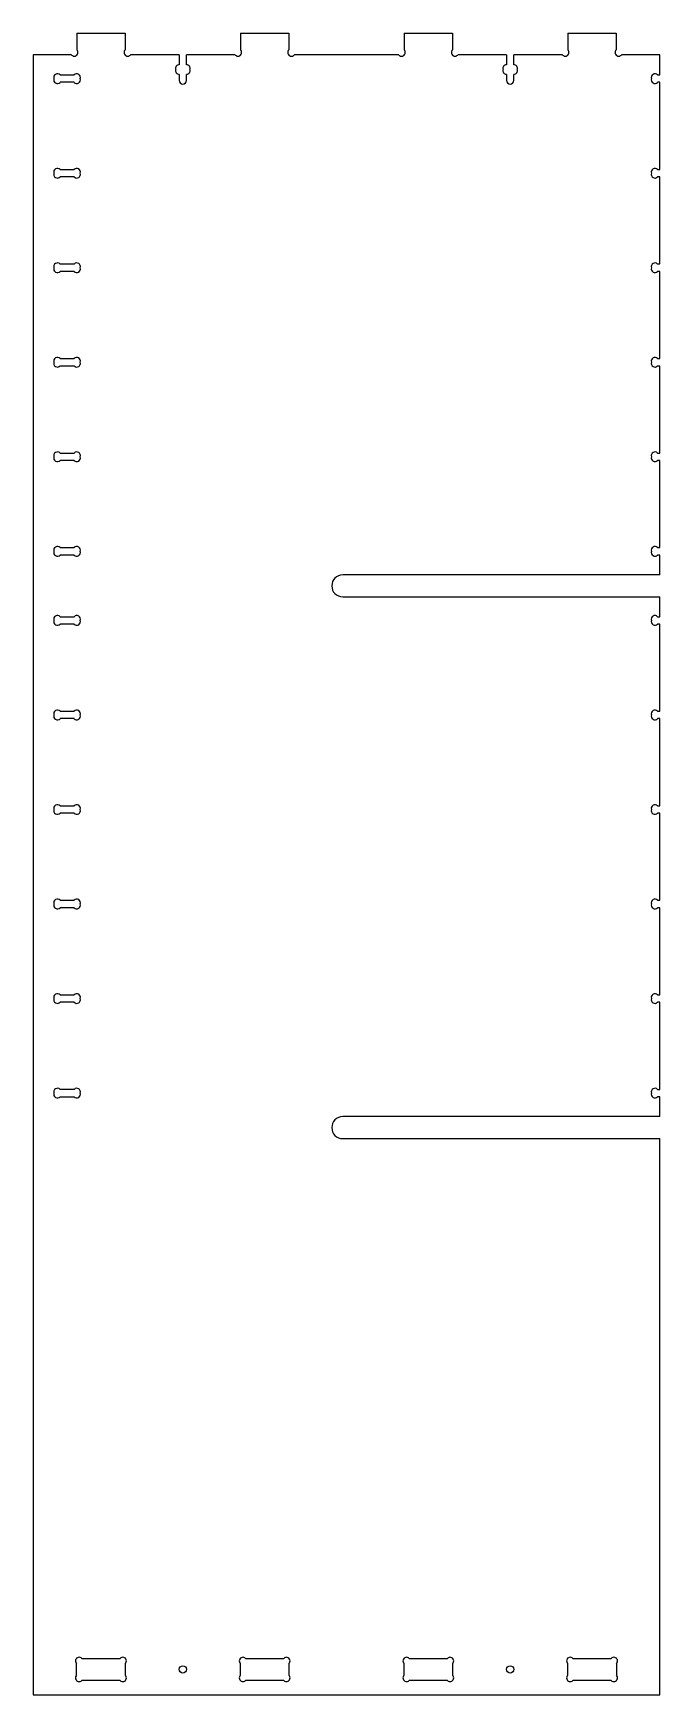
# Model space of a CAD drawing. Header units: millimetres. Extents: x 0 to 518, y 0 to 1374.
import ezdxf

# ---------------------------------------------------------------- set-up
doc = ezdxf.new("R2010")
doc.units = ezdxf.units.MM
doc.layers.get('0').update_dxf_attribs({"linetype": 'CONTINUOUS'})

msp = doc.modelspace()

# ---------------------------------------------------------------- linework, layer by layer
for p, q in [((36, 1374), (76, 1374)), ((36, 1374), (36, 1360.3)), ((76, 1374), (76, 1360.3)), ((171.3, 1374), (211.3, 1374)), ((171.3, 1374), (171.3, 1360.3)), ((211.3, 1374), (211.3, 1360.3)), ((306.7, 1374), (346.7, 1374)), ((306.7, 1374), (306.7, 1360.3)), ((346.7, 1374), (346.7, 1360.3)), ((442, 1374), (482, 1374)), ((442, 1374), (442, 1360.3)), ((482, 1374), (482, 1360.3)), ((31.7, 1356), (0, 1356)), ((0, 1356), (0, 0)), ((120.7, 1356), (80.3, 1356)), ((120.7, 1356), (120.7, 1348)), ((167, 1356), (126.7, 1356)), ((126.7, 1348), (126.7, 1356)), ((302.4, 1356), (215.6, 1356)), ((391.3, 1356), (351, 1356)), ((391.3, 1356), (391.3, 1348)), ((437.7, 1356), (397.3, 1356)), ((397.3, 1348), (397.3, 1356)), ((518, 1356), (486.3, 1356)), ((518, 1339.5), (518, 1356)), ((22.2, 1339.5), (33.8, 1339.5)), ((33.8, 1333.4), (22.2, 1333.4)), ((120.7, 1340), (120.7, 1335)), ((126.7, 1335), (126.7, 1340)), ((391.3, 1340), (391.3, 1335)), ((397.3, 1335), (397.3, 1340)), ((516.2, 1339.5), (518, 1339.5)), ((518, 1333.4), (516.2, 1333.4)), ((518, 1261.3), (518, 1333.4)), ((22.2, 1261.3), (33.8, 1261.3)), ((33.8, 1255.2), (22.2, 1255.2)), ((516.2, 1261.3), (518, 1261.3)), ((518, 1255.2), (516.2, 1255.2)), ((518, 1183.2), (518, 1255.2)), ((22.2, 1183.2), (33.8, 1183.2)), ((516.2, 1183.2), (518, 1183.2)), ((33.8, 1177), (22.2, 1177)), ((518, 1177), (516.2, 1177)), ((518, 1105), (518, 1177)), ((22.2, 1105), (33.8, 1105)), ((516.2, 1105), (518, 1105)), ((33.8, 1098.8), (22.2, 1098.8)), ((518, 1098.8), (516.2, 1098.8)), ((518, 1026.8), (518, 1098.8)), ((22.2, 1026.8), (33.8, 1026.8)), ((33.8, 1020.7), (22.2, 1020.7)), ((516.2, 1026.8), (518, 1026.8)), ((518, 1020.7), (516.2, 1020.7)), ((518, 948.6), (518, 1020.7)), ((22.2, 948.6), (33.8, 948.6)), ((516.2, 948.6), (518, 948.6)), ((33.8, 942.5), (22.2, 942.5)), ((518, 942.5), (516.2, 942.5)), ((518, 926.1), (518, 942.5)), ((518, 926.1), (255.9, 926.1)), ((255.9, 907.9), (518, 907.9)), ((518, 891.5), (518, 907.9)), ((22.2, 891.5), (33.8, 891.5)), ((33.8, 885.4), (22.2, 885.4)), ((516.2, 891.5), (518, 891.5)), ((518, 885.4), (516.2, 885.4)), ((518, 813.3), (518, 885.4)), ((22.2, 813.3), (33.8, 813.3)), ((516.2, 813.3), (518, 813.3)), ((33.8, 807.2), (22.2, 807.2)), ((518, 807.2), (516.2, 807.2)), ((518, 735.2), (518, 807.2)), ((22.2, 735.2), (33.8, 735.2)), ((33.8, 729), (22.2, 729)), ((516.2, 735.2), (518, 735.2)), ((518, 729), (516.2, 729)), ((518, 657), (518, 729)), ((22.2, 657), (33.8, 657)), ((33.8, 650.8), (22.2, 650.8)), ((516.2, 657), (518, 657)), ((518, 650.8), (516.2, 650.8)), ((518, 578.8), (518, 650.8)), ((22.2, 578.8), (33.8, 578.8)), ((516.2, 578.8), (518, 578.8)), ((33.8, 572.7), (22.2, 572.7)), ((518, 572.7), (516.2, 572.7)), ((518, 500.6), (518, 572.7)), ((33.8, 500.6), (22.2, 500.6)), ((516.2, 500.6), (518, 500.6)), ((22.2, 494.5), (33.8, 494.5)), ((518, 494.5), (516.2, 494.5)), ((518, 478.1), (518, 494.5)), ((518, 478.1), (255.9, 478.1)), ((255.9, 459.9), (518, 459.9)), ((518, 0), (518, 459.9)), ((40.2, 30.1), (71.8, 30.1)), ((175.6, 30.1), (207.1, 30.1)), ((310.9, 30.1), (342.4, 30.1)), ((446.2, 30.1), (477.8, 30.1)), ((35.9, 16.2), (35.9, 25.8)), ((76.1, 25.8), (76.1, 16.2)), ((171.3, 16.2), (171.3, 25.8)), ((211.4, 25.8), (211.4, 16.2)), ((306.6, 16.2), (306.6, 25.8)), ((346.7, 25.8), (346.7, 16.2)), ((441.9, 16.2), (441.9, 25.8)), ((482.1, 25.8), (482.1, 16.2)), ((0, 0), (518, 0)), ((71.8, 11.9), (40.2, 11.9)), ((207.1, 11.9), (175.6, 11.9)), ((342.4, 11.9), (310.9, 11.9)), ((477.8, 11.9), (446.2, 11.9))]:
    msp.add_line(p, q)
for centre in [(123.7, 21), (394.3, 21)]:
    msp.add_circle(centre, 3)
for centre, radius, start, end in [((33.9, 1358.1), 3.05, 224.0683, 45.9317), ((78.1, 1358.1), 3.05, 134.0683, 315.9317), ((169.2, 1358.1), 3.05, 224.0683, 45.9317), ((213.5, 1358.1), 3.05, 134.0683, 315.9317), ((304.5, 1358.1), 3.05, 224.0683, 45.9317), ((348.8, 1358.1), 3.05, 134.0683, 315.9317), ((439.9, 1358.1), 3.05, 224.0683, 45.9317), ((484.1, 1358.1), 3.05, 134.0683, 315.9317), ((120.7, 1344.9), 3.05, 90.1254, 198.0162), ((126.7, 1344.9), 3.05, 341.9838, 89.8746), ((391.3, 1344.9), 3.05, 90.1254, 198.0162), ((397.3, 1344.9), 3.05, 341.9838, 89.8746), ((20, 1337.4), 3.05, 44.0683, 198.2209), ((20, 1335.5), 3.05, 161.7791, 315.9317), ((36, 1337.4), 3.05, 341.7791, 135.9317), ((36, 1335.5), 3.05, 224.0683, 18.2209), ((120.7, 1343.1), 3.05, 161.9838, 269.8746), ((123.7, 1335), 3, 180, 0), ((126.7, 1343.1), 3.05, 270.1254, 18.0162), ((391.3, 1343.1), 3.05, 161.9838, 269.8746), ((394.3, 1335), 3, 180, 0), ((397.3, 1343.1), 3.05, 270.1254, 18.0162), ((514, 1337.4), 3.05, 44.0683, 198.2209), ((514, 1335.5), 3.05, 161.7791, 315.9317), ((20, 1259.2), 3.05, 44.0683, 198.2209), ((20, 1257.3), 3.05, 161.7791, 315.9317), ((36, 1259.2), 3.05, 341.7791, 135.9317), ((36, 1257.3), 3.05, 224.0683, 18.2209), ((514, 1259.2), 3.05, 44.0683, 198.2209), ((514, 1257.3), 3.05, 161.7791, 315.9317), ((20, 1181), 3.05, 44.0683, 198.2209), ((36, 1181), 3.05, 341.7791, 135.9317), ((514, 1181), 3.05, 44.0683, 198.2209), ((20, 1179.1), 3.05, 161.7791, 315.9317), ((36, 1179.1), 3.05, 224.0683, 18.2209), ((514, 1179.1), 3.05, 161.7791, 315.9317), ((20, 1102.9), 3.05, 44.0683, 198.2209), ((20, 1101), 3.05, 161.7791, 315.9317), ((36, 1102.9), 3.05, 341.7791, 135.9317), ((36, 1101), 3.05, 224.0683, 18.2209), ((514, 1102.9), 3.05, 44.0683, 198.2209), ((514, 1101), 3.05, 161.7791, 315.9317), ((20, 1024.7), 3.05, 44.0683, 198.2209), ((20, 1022.8), 3.05, 161.7791, 315.9317), ((36, 1024.7), 3.05, 341.7791, 135.9317), ((36, 1022.8), 3.05, 224.0683, 18.2209), ((514, 1024.7), 3.05, 44.0683, 198.2209), ((514, 1022.8), 3.05, 161.7791, 315.9317), ((20, 946.5), 3.05, 44.0683, 198.2209), ((36, 946.5), 3.05, 341.7791, 135.9317), ((514, 946.5), 3.05, 44.0683, 198.2209), ((20, 944.6), 3.05, 161.7791, 315.9317), ((36, 944.6), 3.05, 224.0683, 18.2209), ((514, 944.6), 3.05, 161.7791, 315.9317), ((255.9, 917), 9.07, 90, 270), ((20, 889.4), 3.05, 44.0683, 198.2209), ((20, 887.5), 3.05, 161.7791, 315.9317), ((36, 889.4), 3.05, 341.7791, 135.9317), ((36, 887.5), 3.05, 224.0683, 18.2209), ((514, 889.4), 3.05, 44.0683, 198.2209), ((514, 887.5), 3.05, 161.7791, 315.9317), ((20, 811.2), 3.05, 44.0683, 198.2209), ((36, 811.2), 3.05, 341.7791, 135.9317), ((514, 811.2), 3.05, 44.0683, 198.2209), ((20, 809.3), 3.05, 161.7791, 315.9317), ((36, 809.3), 3.05, 224.0683, 18.2209), ((514, 809.3), 3.05, 161.7791, 315.9317), ((20, 733), 3.05, 44.0683, 198.2209), ((20, 731.1), 3.05, 161.7791, 315.9317), ((36, 733), 3.05, 341.7791, 135.9317), ((36, 731.1), 3.05, 224.0683, 18.2209), ((514, 733), 3.05, 44.0683, 198.2209), ((514, 731.1), 3.05, 161.7791, 315.9317), ((20, 654.9), 3.05, 44.0683, 198.2209), ((20, 653), 3.05, 161.7791, 315.9317), ((36, 654.9), 3.05, 341.7791, 135.9317), ((36, 653), 3.05, 224.0683, 18.2209), ((514, 654.9), 3.05, 44.0683, 198.2209), ((514, 653), 3.05, 161.7791, 315.9317), ((20, 576.7), 3.05, 44.0683, 198.2209), ((36, 576.7), 3.05, 341.7791, 135.9317), ((514, 576.7), 3.05, 44.0683, 198.2209), ((20, 574.8), 3.05, 161.7791, 315.9317), ((36, 574.8), 3.05, 224.0683, 18.2209), ((514, 574.8), 3.05, 161.7791, 315.9317), ((20, 498.5), 3.05, 44.0683, 198.2209), ((20, 496.6), 3.05, 161.7791, 315.9317), ((36, 498.5), 3.05, 341.7791, 135.9317), ((36, 496.6), 3.05, 224.0683, 18.2209), ((514, 498.5), 3.05, 44.0683, 198.2209), ((514, 496.6), 3.05, 161.7791, 315.9317), ((255.9, 469), 9.07, 90, 270), ((38, 28), 3.05, 44.0683, 225.9317), ((74, 28), 3.05, 314.0683, 135.9317), ((173.4, 28), 3.05, 44.0683, 225.9317), ((209.3, 28), 3.05, 314.0683, 135.9317), ((308.7, 28), 3.05, 44.0683, 225.9317), ((344.6, 28), 3.05, 314.0683, 135.9317), ((444, 28), 3.05, 44.0683, 225.9317), ((480, 28), 3.05, 314.0683, 135.9317), ((38, 14), 3.05, 134.0683, 315.9317), ((74, 14), 3.05, 224.0683, 45.9317), ((173.4, 14), 3.05, 134.0683, 315.9317), ((209.3, 14), 3.05, 224.0683, 45.9317), ((308.7, 14), 3.05, 134.0683, 315.9317), ((344.6, 14), 3.05, 224.0683, 45.9317), ((444, 14), 3.05, 134.0683, 315.9317), ((480, 14), 3.05, 224.0683, 45.9317)]:
    msp.add_arc(centre, radius, start, end)

doc.saveas('drawing.dxf')
